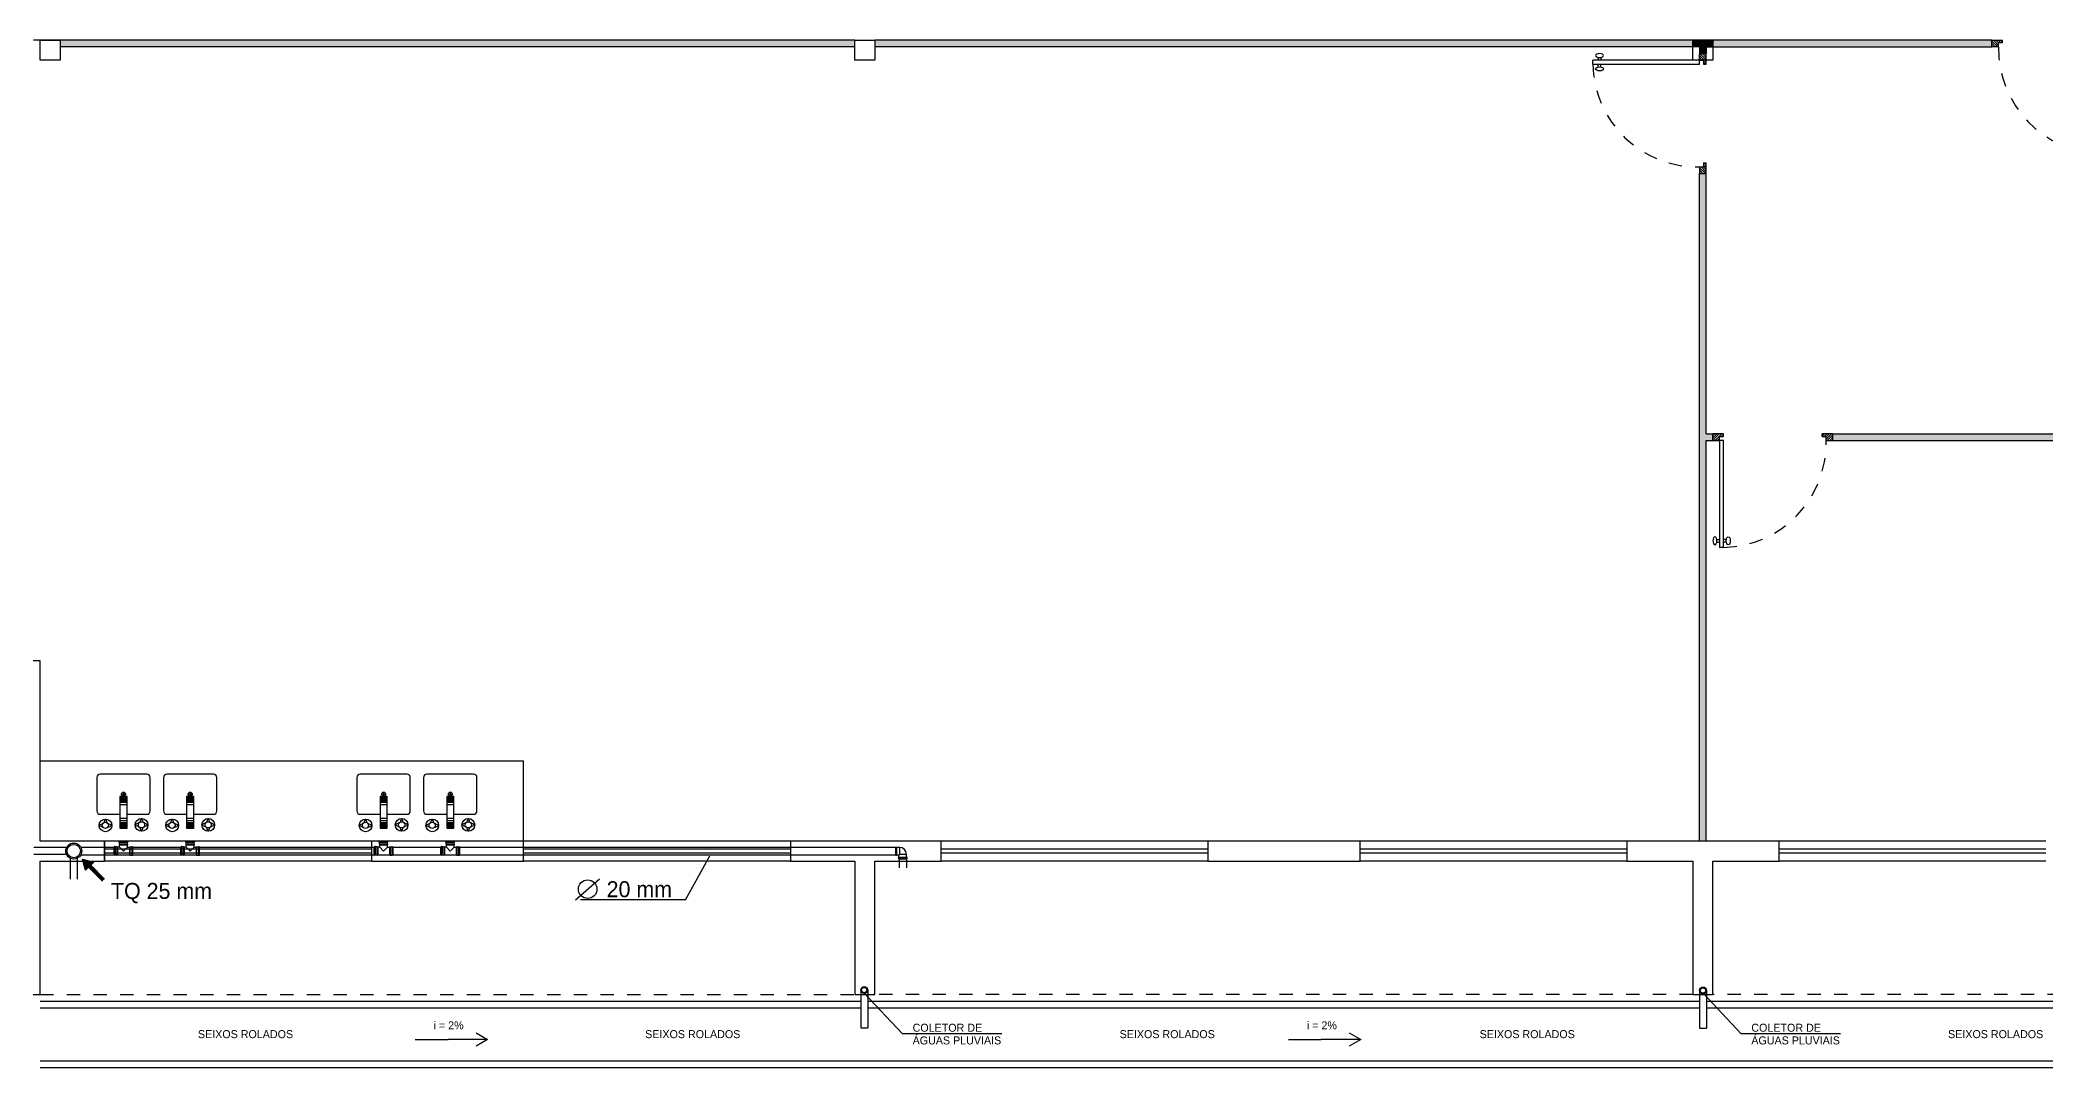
# Model space of a CAD drawing. Header units: millimetres. Extents: x 860.9 to 916.6, y 418 to 464.8.
# Drawn here: x 882.78 to 897.82, y 446.99 to 454.69 of the extents above; entities that cross this region are included whole.
import ezdxf

# ---------------------------------------------------------------- set-up
doc = ezdxf.new("R2010")
doc.units = ezdxf.units.MM
doc.linetypes.add('ACAD_ISO03W100', pattern=[30, 12, -18])
doc.linetypes.add('ACAD_ISO05W100', pattern=[33, 24, -3, 0, -3, 0, -3])
for name, color, linetype in [('can01', 1, 'Continuous'), ('can02', 2, 'Continuous'), ('COTAS-TEXTOS', 1, 'Continuous'), ('Fios', 10, 'Continuous'), ('pena 01', 1, 'Continuous'), ('pena01', 1, 'Continuous'), ('pena02', 2, 'Continuous'), ('pena03', 3, 'Continuous'), ('pena04', 4, 'Continuous'), ('texto hidro', 1, 'Continuous'), ('TIGRECAD', 1, 'Continuous')]:
    doc.layers.add(name, color=color, linetype=linetype)
doc.styles.get("Standard").update_dxf_attribs({"font": 'ERASLGHT.TTF'})

msp = doc.modelspace()

# ---------------------------------------------------------------- hatches: boundary and pattern name
at = {"layer": 'pena01'}
h = msp.add_hatch(color=256, dxfattribs=at)
h.paths.add_polyline_path([(888.935, 447.569, 1), (888.987, 447.569, 1)])
h.paths.add_polyline_path([(888.98, 447.569, 1), (888.94, 447.569, 1)], flags=16)
h = msp.add_hatch(color=256, dxfattribs=at)
h.paths.add_polyline_path([(895.223, 447.566, 1), (895.275, 447.566, 1)])
h.paths.add_polyline_path([(895.268, 447.566, -1), (895.228, 447.566, -1)], flags=16)
at = {"layer": 'pena02'}
for points in [[(888.89, 454.636), (888.89, 454.686), (882.932, 454.686), (882.932, 454.636)], [(895.173, 454.636), (895.173, 454.686), (889.04, 454.686), (889.04, 454.636)], [(895.273, 454.586), (895.273, 454.636), (895.323, 454.636), (895.323, 454.686), (895.173, 454.686), (895.173, 454.636), (895.223, 454.636), (895.223, 454.586)], [(897.415, 454.636), (897.415, 454.686), (895.323, 454.686), (895.323, 454.636)], [(901.532, 451.686), (901.532, 451.736), (898.415, 451.736), (898.415, 451.786), (898.365, 451.786), (898.365, 451.736), (896.223, 451.736), (896.223, 451.686)]]:
    msp.add_hatch(color=0, dxfattribs=at).paths.add_polyline_path(points)
h = msp.add_hatch(color=0, dxfattribs=at)
h.paths.add_polyline_path([(895.223, 448.686), (895.273, 448.686), (895.273, 451.686), (895.323, 451.686), (895.323, 451.736), (895.273, 451.736), (895.273, 453.686), (895.223, 453.686)])
h.paths.add_polyline_path([(898.415, 454.636), (900.532, 454.636), (900.532, 454.686), (898.315, 454.686), (898.315, 454.636), (898.365, 454.636), (898.365, 452.686), (898.415, 452.686)])
h = msp.add_hatch(dxfattribs=at)
h.set_pattern_fill('LINE', color=0, scale=0.004, angle=-45, style=0)
h.set_pattern_definition([(315, (-1046.025529, 2472.385353), (0.00898025612, 0.00898025612), [])])
h.paths.add_polyline_path([(895.223, 454.586), (895.273, 454.586), (895.273, 454.506), (895.253, 454.506), (895.253, 454.536), (895.223, 454.536)])
h = msp.add_hatch(dxfattribs=at)
h.set_pattern_fill('LINE', color=0, scale=0.004, angle=45, style=0)
h.set_pattern_definition([(135, (2916.314106, -1486.612615), (0.00898025612, 0.00898025612), [])])
h.paths.add_polyline_path([(897.415, 454.636), (897.415, 454.686), (897.495, 454.686), (897.495, 454.666), (897.465, 454.666), (897.465, 454.636)])
h = msp.add_hatch(dxfattribs=at)
h.set_pattern_fill('LINE', color=0, scale=0.004, angle=-45, style=0)
h.set_pattern_definition([(315, (-1046.025529, 2472.585353), (0.00898025612, 0.00898025612), [])])
h.paths.add_polyline_path([(895.223, 453.686), (895.273, 453.686), (895.273, 453.766), (895.253, 453.766), (895.253, 453.736), (895.223, 453.736)])
h = msp.add_hatch(dxfattribs=at)
h.set_pattern_fill('LINE', color=0, scale=0.004, angle=45, style=0)
h.set_pattern_definition([(45, (-1122.475502, -1489.562615), (-0.00898025612, 0.00898025612), [])])
h.paths.add_polyline_path([(895.323, 451.686), (895.323, 451.736), (895.403, 451.736), (895.403, 451.716), (895.373, 451.716), (895.373, 451.686)])
h = msp.add_hatch(dxfattribs=at)
h.set_pattern_fill('LINE', color=0, scale=0.004, angle=45, style=0)
h.set_pattern_definition([(45, (-1122.675502, -1489.562615), (-0.00898025612, 0.00898025612), [])])
h.paths.add_polyline_path([(896.223, 451.686), (896.223, 451.736), (896.143, 451.736), (896.143, 451.716), (896.173, 451.716), (896.173, 451.686)])
at = {"layer": 'texto hidro'}
msp.add_hatch(color=256, dxfattribs=at).paths.add_polyline_path([(883.184, 448.528), (883.161, 448.506), (883.264, 448.401), (883.249, 448.385), (883.145, 448.49), (883.122, 448.467), (883.1, 448.551)])

# ---------------------------------------------------------------- linework, layer by layer
at = {"layer": 'can01'}
for p, q in [((885.593, 447.198), (885.84, 447.198)), ((892.14, 447.198), (892.387, 447.198))]:
    msp.add_line(p, q, dxfattribs=at)
for centre, radius in [((888.961, 447.569), 0.0258), ((888.96, 447.569), 0.02), ((895.249, 447.566), 0.0258), ((895.248, 447.566), 0.02)]:
    msp.add_circle(centre, radius, dxfattribs=at)
at = {"layer": 'can02', "color": 0}
for points in [[(882.782, 447.536), (882.782, 448.536), (883.265, 448.536), (883.265, 448.686), (882.782, 448.686), (882.782, 450.036), (882.282, 450.036), (882.282, 449.886), (882.632, 449.886), (882.632, 447.536)], [(886.407, 448.536), (886.407, 448.686), (885.265, 448.686), (885.265, 448.536)], [(889.04, 447.536), (889.04, 448.536), (889.536, 448.536), (889.536, 448.686), (888.407, 448.686), (888.407, 448.536), (888.89, 448.536), (888.89, 447.536)], [(892.678, 448.536), (892.678, 448.686), (891.536, 448.686), (891.536, 448.536)], [(895.323, 447.536), (895.323, 448.536), (895.819, 448.536), (895.819, 448.686), (894.678, 448.686), (894.678, 448.536), (895.173, 448.536), (895.173, 447.536)]]:
    msp.add_lwpolyline(points, close=True, dxfattribs=at)
at = {"layer": 'Fios', "color": 0}
for p, q in [((882.782, 449.286), (886.407, 449.286)), ((883.582, 449.186), (883.232, 449.186)), ((884.082, 449.186), (883.732, 449.186)), ((885.532, 449.186), (885.182, 449.186)), ((886.032, 449.186), (885.682, 449.186)), ((886.407, 448.686), (886.407, 449.286)), ((883.207, 449.161), (883.207, 448.911)), ((883.392, 449.037), (883.422, 449.037)), ((883.407, 449.052), (883.407, 449.022)), ((883.607, 448.911), (883.607, 449.161)), ((883.707, 449.161), (883.707, 448.911)), ((883.892, 449.037), (883.922, 449.037)), ((883.907, 449.052), (883.907, 449.022)), ((884.107, 448.911), (884.107, 449.161)), ((885.157, 449.161), (885.157, 448.911)), ((885.342, 449.037), (885.372, 449.037)), ((885.357, 449.052), (885.357, 449.022)), ((885.557, 448.911), (885.557, 449.161)), ((885.657, 449.161), (885.657, 448.911)), ((885.842, 449.037), (885.872, 449.037)), ((885.857, 449.052), (885.857, 449.022)), ((886.057, 448.911), (886.057, 449.161)), ((883.232, 448.886), (883.38, 448.886)), ((883.434, 449.02), (883.38, 449.02)), ((883.38, 449.02), (883.38, 448.783)), ((883.434, 449.016), (883.38, 449.016)), ((883.434, 449.013), (883.38, 449.013)), ((883.434, 449.008), (883.38, 449.008)), ((883.434, 449.002), (883.38, 449.002)), ((883.434, 448.994), (883.38, 448.994)), ((883.434, 448.985), (883.38, 448.985)), ((883.434, 448.974), (883.38, 448.974)), ((883.434, 448.956), (883.38, 448.956)), ((883.434, 448.783), (883.434, 449.02)), ((883.434, 448.886), (883.582, 448.886)), ((883.732, 448.886), (883.88, 448.886)), ((883.88, 449.02), (883.88, 448.783)), ((883.934, 449.02), (883.88, 449.02)), ((883.934, 449.016), (883.88, 449.016)), ((883.934, 449.013), (883.88, 449.013)), ((883.934, 449.008), (883.88, 449.008)), ((883.934, 449.002), (883.88, 449.002)), ((883.934, 448.994), (883.88, 448.994)), ((883.934, 448.985), (883.88, 448.985)), ((883.934, 448.974), (883.88, 448.974)), ((883.934, 448.956), (883.88, 448.956)), ((883.934, 448.783), (883.934, 449.02)), ((883.934, 448.886), (884.082, 448.886)), ((885.182, 448.886), (885.33, 448.886)), ((885.33, 449.02), (885.33, 448.783)), ((885.384, 449.02), (885.33, 449.02)), ((885.384, 449.016), (885.33, 449.016)), ((885.384, 449.013), (885.33, 449.013)), ((885.384, 449.008), (885.33, 449.008)), ((885.384, 449.002), (885.33, 449.002)), ((885.384, 448.994), (885.33, 448.994)), ((885.384, 448.985), (885.33, 448.985)), ((885.384, 448.974), (885.33, 448.974)), ((885.384, 448.956), (885.33, 448.956)), ((885.384, 448.783), (885.384, 449.02)), ((885.384, 448.886), (885.532, 448.886)), ((885.682, 448.886), (885.83, 448.886)), ((885.884, 449.02), (885.83, 449.02)), ((885.83, 449.02), (885.83, 448.783)), ((885.884, 449.016), (885.83, 449.016)), ((885.884, 449.013), (885.83, 449.013)), ((885.884, 449.008), (885.83, 449.008)), ((885.884, 449.002), (885.83, 449.002)), ((885.884, 448.994), (885.83, 448.994)), ((885.884, 448.985), (885.83, 448.985)), ((885.884, 448.974), (885.83, 448.974)), ((885.884, 448.956), (885.83, 448.956)), ((885.884, 448.783), (885.884, 449.02)), ((885.884, 448.886), (886.032, 448.886)), ((883.434, 448.855), (883.38, 448.855)), ((883.434, 448.838), (883.38, 448.838)), ((883.434, 448.823), (883.38, 448.823)), ((883.434, 448.814), (883.38, 448.814)), ((883.434, 448.807), (883.38, 448.807)), ((883.434, 448.8), (883.38, 448.8)), ((883.434, 448.794), (883.38, 448.794)), ((883.434, 448.791), (883.38, 448.791)), ((883.434, 448.788), (883.38, 448.788)), ((883.434, 448.786), (883.38, 448.786)), ((883.434, 448.785), (883.38, 448.785)), ((883.38, 448.783), (883.434, 448.783)), ((883.934, 448.855), (883.88, 448.855)), ((883.934, 448.838), (883.88, 448.838)), ((883.934, 448.823), (883.88, 448.823)), ((883.934, 448.814), (883.88, 448.814)), ((883.934, 448.807), (883.88, 448.807)), ((883.934, 448.8), (883.88, 448.8)), ((883.934, 448.794), (883.88, 448.794)), ((883.934, 448.791), (883.88, 448.791)), ((883.934, 448.788), (883.88, 448.788)), ((883.934, 448.786), (883.88, 448.786)), ((883.934, 448.785), (883.88, 448.785)), ((883.88, 448.783), (883.934, 448.783)), ((885.384, 448.855), (885.33, 448.855)), ((885.384, 448.838), (885.33, 448.838)), ((885.384, 448.823), (885.33, 448.823)), ((885.384, 448.814), (885.33, 448.814)), ((885.384, 448.807), (885.33, 448.807)), ((885.384, 448.8), (885.33, 448.8)), ((885.384, 448.794), (885.33, 448.794)), ((885.384, 448.791), (885.33, 448.791)), ((885.384, 448.788), (885.33, 448.788)), ((885.384, 448.786), (885.33, 448.786)), ((885.384, 448.785), (885.33, 448.785)), ((885.33, 448.783), (885.384, 448.783)), ((885.884, 448.855), (885.83, 448.855)), ((885.884, 448.838), (885.83, 448.838)), ((885.884, 448.823), (885.83, 448.823)), ((885.884, 448.814), (885.83, 448.814)), ((885.884, 448.807), (885.83, 448.807)), ((885.884, 448.8), (885.83, 448.8)), ((885.884, 448.794), (885.83, 448.794)), ((885.884, 448.791), (885.83, 448.791)), ((885.884, 448.788), (885.83, 448.788)), ((885.884, 448.786), (885.83, 448.786)), ((885.884, 448.785), (885.83, 448.785)), ((885.83, 448.783), (885.884, 448.783))]:
    msp.add_line(p, q, dxfattribs=at)
for centre, radius in [((883.407, 449.037), 0.0152), ((883.907, 449.037), 0.0152), ((885.357, 449.037), 0.0152), ((885.857, 449.037), 0.0152), ((883.272, 448.803), 0.0477), ((883.271, 448.803), 0.0233), ((883.542, 448.807), 0.0477), ((883.542, 448.807), 0.0233), ((883.772, 448.803), 0.0477), ((883.771, 448.803), 0.0233), ((884.042, 448.807), 0.0477), ((884.042, 448.807), 0.0233), ((885.222, 448.803), 0.0477), ((885.221, 448.803), 0.0233), ((885.492, 448.807), 0.0477), ((885.492, 448.807), 0.0233), ((885.722, 448.803), 0.0477), ((885.721, 448.803), 0.0233), ((885.992, 448.807), 0.0477), ((885.992, 448.807), 0.0233)]:
    msp.add_circle(centre, radius, dxfattribs=at)
for centre, radius, start, end in [((883.232, 449.161), 0.025, 90, 180), ((883.582, 449.161), 0.025, 360, 90), ((883.732, 449.161), 0.025, 90, 180), ((884.082, 449.161), 0.025, 360, 90), ((885.182, 449.161), 0.025, 90, 180), ((885.532, 449.161), 0.025, 360, 90), ((885.682, 449.161), 0.025, 90, 180), ((886.032, 449.161), 0.025, 360, 90), ((883.232, 448.911), 0.025, 180, 270), ((883.582, 448.911), 0.025, 270, 0), ((883.732, 448.911), 0.025, 180, 270), ((884.082, 448.911), 0.025, 270, 0), ((885.182, 448.911), 0.025, 180, 270), ((885.532, 448.911), 0.025, 270, 0), ((885.682, 448.911), 0.025, 180, 270), ((886.032, 448.911), 0.025, 270, 0), ((883.272, 448.73), 0.0871, 103.8743, 123.1631), ((883.272, 448.876), 0.0871, 236.8369, 255.9571), ((883.344, 448.802), 0.0871, 146.1812, 165.9752), ((883.199, 448.804), 0.0871, 12.1989, 32.5075), ((883.272, 448.73), 0.0871, 56.8369, 77.4921), ((883.272, 448.876), 0.0871, 282.6834, 303.1631), ((883.542, 448.734), 0.0871, 103.8743, 123.1631), ((883.542, 448.88), 0.0871, 236.8369, 255.9571), ((883.615, 448.806), 0.0871, 193.0188, 212.5075), ((883.615, 448.806), 0.0871, 146.1812, 165.9752), ((883.469, 448.808), 0.0871, 326.1812, 346.1798), ((883.469, 448.808), 0.0871, 12.1989, 32.5075), ((883.542, 448.734), 0.0871, 56.8369, 77.4921), ((883.542, 448.88), 0.0871, 282.6834, 303.1631), ((883.772, 448.73), 0.0871, 103.8743, 123.1631), ((883.772, 448.876), 0.0871, 236.8369, 255.9571), ((883.844, 448.802), 0.0871, 146.1812, 165.9752), ((883.699, 448.804), 0.0871, 12.1989, 32.5075), ((883.772, 448.73), 0.0871, 56.8369, 77.4921), ((883.772, 448.876), 0.0871, 282.6834, 303.1631), ((884.042, 448.734), 0.0871, 103.8743, 123.1631), ((884.042, 448.88), 0.0871, 236.8369, 255.9571), ((884.115, 448.806), 0.0871, 193.0188, 212.5075), ((884.115, 448.806), 0.0871, 146.1812, 165.9752), ((883.969, 448.808), 0.0871, 326.1812, 346.1798), ((883.969, 448.808), 0.0871, 12.1989, 32.5075), ((884.042, 448.734), 0.0871, 56.8369, 77.4921), ((884.042, 448.88), 0.0871, 282.6834, 303.1631), ((885.222, 448.73), 0.0871, 103.8743, 123.1631), ((885.222, 448.876), 0.0871, 236.8369, 255.9571), ((885.294, 448.802), 0.0871, 146.1812, 165.9752), ((885.149, 448.804), 0.0871, 12.1989, 32.5075), ((885.222, 448.73), 0.0871, 56.8369, 77.4921), ((885.222, 448.876), 0.0871, 282.6834, 303.1631), ((885.492, 448.734), 0.0871, 103.8743, 123.1631), ((885.492, 448.88), 0.0871, 236.8369, 255.9571), ((885.565, 448.806), 0.0871, 193.0188, 212.5075), ((885.565, 448.806), 0.0871, 146.1812, 165.9752), ((885.419, 448.808), 0.0871, 326.1812, 346.1798), ((885.419, 448.808), 0.0871, 12.1989, 32.5075), ((885.492, 448.734), 0.0871, 56.8369, 77.4921), ((885.492, 448.88), 0.0871, 282.6834, 303.1631), ((885.722, 448.73), 0.0871, 103.8743, 123.1631), ((885.722, 448.876), 0.0871, 236.8369, 255.9571), ((885.794, 448.802), 0.0871, 146.1812, 165.9752), ((885.649, 448.804), 0.0871, 12.1989, 32.5075), ((885.722, 448.73), 0.0871, 56.8369, 77.4921), ((885.722, 448.876), 0.0871, 282.6834, 303.1631), ((885.992, 448.734), 0.0871, 103.8743, 123.1631), ((885.992, 448.88), 0.0871, 236.8369, 255.9571), ((886.065, 448.806), 0.0871, 193.0188, 212.5075), ((886.065, 448.806), 0.0871, 146.1812, 165.9752), ((885.919, 448.808), 0.0871, 326.1812, 346.1798), ((885.919, 448.808), 0.0871, 12.1989, 32.5075), ((885.992, 448.734), 0.0871, 56.8369, 77.4921), ((885.992, 448.88), 0.0871, 282.6834, 303.1631)]:
    msp.add_arc(centre, radius, start, end, dxfattribs=at)
at = {"layer": 'pena 01', "color": 0, "linetype": 'ACAD_ISO03W100', "ltscale": 0.005}
for p, q in [((882.782, 447.536), (888.89, 447.536)), ((895.173, 447.536), (889.04, 447.536)), ((901.532, 447.536), (895.323, 447.536))]:
    msp.add_line(p, q, dxfattribs=at)
for centre, start, end in [((898.25, 454.621), 178.9053, 268.9053), ((895.208, 454.521), 181.0947, 271.0947), ((895.388, 451.671), 271.0947, 1.0947)]:
    msp.add_arc(centre, 0.785, start, end, dxfattribs=at)
at = {"layer": 'pena01', "color": 0}
for p, q in [((885.265, 448.686), (883.265, 448.686)), ((888.407, 448.686), (886.407, 448.686)), ((891.536, 448.686), (889.536, 448.686)), ((894.678, 448.686), (892.678, 448.686)), ((897.819, 448.686), (895.819, 448.686)), ((885.265, 448.536), (883.265, 448.536)), ((888.407, 448.536), (886.407, 448.536)), ((891.536, 448.536), (889.536, 448.536)), ((894.678, 448.536), (892.678, 448.536)), ((897.819, 448.536), (895.819, 448.536))]:
    msp.add_line(p, q, dxfattribs=at)
at = {"layer": 'pena01'}
for p, q in [((882.782, 447.486), (888.935, 447.486)), ((882.782, 447.436), (888.935, 447.436)), ((888.987, 447.486), (895.223, 447.486)), ((888.987, 447.436), (895.223, 447.436)), ((895.275, 447.486), (901.582, 447.486)), ((895.275, 447.436), (901.582, 447.436)), ((901.682, 447.036), (882.782, 447.036)), ((901.732, 446.986), (882.782, 446.986))]:
    msp.add_line(p, q, dxfattribs=at)
at = {"layer": 'pena02', "color": 0}
for p, q in [((888.89, 454.686), (882.732, 454.686)), ((888.89, 454.636), (882.932, 454.636)), ((897.415, 454.686), (889.04, 454.686)), ((895.223, 454.636), (889.04, 454.636)), ((895.223, 454.636), (895.223, 454.586)), ((895.223, 454.586), (895.223, 454.536)), ((895.223, 454.586), (895.273, 454.586)), ((895.223, 454.506), (895.223, 454.586)), ((895.273, 454.636), (895.273, 454.586)), ((895.273, 454.636), (897.415, 454.636)), ((895.273, 454.506), (895.273, 454.586)), ((897.415, 454.686), (897.495, 454.686)), ((897.415, 454.636), (897.415, 454.686)), ((897.465, 454.636), (897.415, 454.636)), ((897.465, 454.636), (897.465, 454.666)), ((897.495, 454.666), (897.465, 454.666)), ((897.495, 454.666), (897.495, 454.686)), ((894.423, 454.506), (894.423, 454.536)), ((895.223, 454.536), (894.423, 454.536)), ((894.423, 454.506), (895.223, 454.506)), ((894.463, 454.557), (894.463, 454.536)), ((894.463, 454.486), (894.463, 454.506)), ((894.483, 454.557), (894.483, 454.536)), ((894.483, 454.486), (894.483, 454.506)), ((895.223, 454.536), (895.253, 454.536)), ((895.223, 454.536), (895.253, 454.536)), ((895.223, 454.506), (895.223, 454.536)), ((895.253, 454.536), (895.253, 454.506)), ((895.253, 454.506), (895.273, 454.506)), ((895.223, 453.736), (895.253, 453.736)), ((895.223, 453.736), (895.223, 453.686)), ((895.223, 448.686), (895.223, 453.686)), ((895.223, 453.686), (895.273, 453.686)), ((895.253, 453.766), (895.273, 453.766)), ((895.253, 453.766), (895.253, 453.736)), ((895.273, 453.686), (895.273, 453.766)), ((895.273, 451.736), (895.273, 453.686)), ((895.273, 451.736), (895.323, 451.736)), ((895.323, 451.686), (895.323, 451.736)), ((895.403, 451.736), (895.323, 451.736)), ((895.403, 451.716), (895.403, 451.736)), ((896.143, 451.716), (896.143, 451.736)), ((896.223, 451.736), (896.143, 451.736)), ((896.223, 451.736), (898.365, 451.736)), ((896.223, 451.686), (896.223, 451.736)), ((895.273, 448.686), (895.273, 451.686)), ((895.273, 451.686), (895.323, 451.686)), ((895.323, 451.686), (895.373, 451.686)), ((895.403, 451.686), (895.323, 451.686)), ((895.373, 451.686), (895.373, 451.716)), ((895.373, 451.686), (895.373, 451.716)), ((895.373, 451.716), (895.403, 451.716)), ((895.373, 451.686), (895.373, 450.886)), ((895.403, 451.686), (895.373, 451.686)), ((895.403, 450.886), (895.403, 451.686)), ((896.143, 451.716), (896.173, 451.716)), ((896.173, 451.686), (896.173, 451.716)), ((896.173, 451.686), (896.223, 451.686)), ((896.223, 451.686), (901.532, 451.686)), ((895.353, 450.946), (895.373, 450.946)), ((895.353, 450.926), (895.373, 450.926)), ((895.403, 450.886), (895.373, 450.886)), ((895.424, 450.946), (895.403, 450.946)), ((895.424, 450.926), (895.403, 450.926)), ((883.265, 448.686), (883.265, 448.536)), ((885.265, 448.626), (883.265, 448.626)), ((885.265, 448.596), (883.265, 448.596)), ((888.407, 448.626), (886.407, 448.626)), ((888.407, 448.596), (886.407, 448.596)), ((891.536, 448.626), (889.536, 448.626)), ((891.536, 448.596), (889.536, 448.596)), ((894.678, 448.626), (892.678, 448.626)), ((894.678, 448.596), (892.678, 448.596)), ((897.819, 448.626), (895.819, 448.626)), ((897.819, 448.596), (895.819, 448.596))]:
    msp.add_line(p, q, dxfattribs=at)
at = {"layer": 'pena02'}
for p, q in [((888.935, 447.569), (888.935, 447.286)), ((888.987, 447.569), (888.987, 447.286)), ((895.223, 447.566), (895.223, 447.283)), ((895.275, 447.566), (895.275, 447.283)), ((888.935, 447.286), (888.987, 447.286)), ((895.223, 447.283), (895.275, 447.283))]:
    msp.add_line(p, q, dxfattribs=at)
at = {"layer": 'pena02', "color": 0, "extrusion": (0, 0, -1)}
for centre, major_axis in [((894.473, 454.571), (-0.03, 0)), ((895.338, 450.936), (0, -0.03))]:
    msp.add_ellipse(centre, major_axis=major_axis, ratio=0.5, dxfattribs=at)
at = {"layer": 'pena02', "color": 0}
for centre, major_axis in [((894.473, 454.471), (-0.03, 0)), ((895.438, 450.936), (0, -0.03))]:
    msp.add_ellipse(centre, major_axis=major_axis, ratio=0.5, dxfattribs=at)
at = {"layer": 'pena03', "color": 0}
for p in [(883.373, 448.686), (883.873, 448.686), (885.323, 448.686), (885.823, 448.686)]:
    msp.add_point(p, dxfattribs=at)
at = {"layer": 'pena04', "color": 0}
for points in [[(882.782, 454.536), (882.782, 454.686), (882.932, 454.686), (882.932, 454.536)], [(888.89, 454.536), (888.89, 454.686), (889.04, 454.686), (889.04, 454.536)], [(895.173, 454.536), (895.173, 454.686), (895.323, 454.686), (895.323, 454.536)]]:
    msp.add_lwpolyline(points, close=True, dxfattribs=at)
at = {"layer": 'texto hidro', "linetype": 'ACAD_ISO05W100', "ltscale": 0.01}
for p, q in [((882.974, 448.637), (880.111, 448.637)), ((882.974, 448.586), (880.111, 448.586))]:
    msp.add_line(p, q, dxfattribs=at)
at = {"layer": 'texto hidro'}
for p, q in [((883.008, 448.557), (883.008, 448.399)), ((883.059, 448.557), (883.059, 448.399)), ((883.145, 448.49), (883.249, 448.385)), ((883.161, 448.506), (883.264, 448.401))]:
    msp.add_line(p, q, dxfattribs=at)
msp.add_lwpolyline([(883.145, 448.49), (883.122, 448.467), (883.1, 448.551), (883.184, 448.528), (883.161, 448.506)], dxfattribs=at)
for radius in [0.06, 0.05]:
    msp.add_circle((883.034, 448.611), radius, dxfattribs=at)
at = {"layer": 'TIGRECAD'}
for p, q in [((883.086, 448.641), (883.336, 448.641)), ((883.086, 448.582), (883.336, 448.582)), ((883.336, 448.581), (883.336, 448.642)), ((883.338, 448.642), (883.336, 448.642)), ((883.338, 448.581), (883.336, 448.581)), ((883.339, 448.642), (883.339, 448.58)), ((883.339, 448.581), (883.339, 448.58)), ((883.343, 448.644), (883.34, 448.644)), ((883.343, 448.579), (883.34, 448.579)), ((883.358, 448.642), (883.345, 448.642)), ((883.345, 448.642), (883.345, 448.58)), ((883.345, 448.581), (883.345, 448.58)), ((883.358, 448.581), (883.345, 448.581)), ((883.358, 448.642), (883.363, 448.64)), ((883.358, 448.642), (883.358, 448.581)), ((883.358, 448.581), (883.363, 448.582)), ((883.378, 448.64), (883.363, 448.64)), ((883.363, 448.64), (883.363, 448.582)), ((883.363, 448.582), (883.451, 448.582)), ((883.374, 448.677), (883.374, 448.68)), ((883.376, 448.681), (883.376, 448.681)), ((883.376, 448.681), (883.438, 448.681)), ((883.376, 448.676), (883.376, 448.676)), ((883.376, 448.676), (883.438, 448.676)), ((883.377, 448.682), (883.377, 448.684)), ((883.437, 448.684), (883.377, 448.684)), ((883.377, 448.662), (883.377, 448.675)), ((883.377, 448.662), (883.378, 448.657)), ((883.377, 448.662), (883.437, 448.662)), ((883.378, 448.64), (883.378, 448.657)), ((883.378, 448.657), (883.436, 448.657)), ((883.378, 448.64), (883.407, 448.611)), ((883.436, 448.64), (883.407, 448.611)), ((883.437, 448.662), (883.436, 448.657)), ((883.436, 448.64), (883.436, 448.657)), ((883.436, 448.64), (883.451, 448.64)), ((883.437, 448.682), (883.437, 448.684)), ((883.437, 448.662), (883.437, 448.675)), ((883.438, 448.681), (883.438, 448.681)), ((883.438, 448.676), (883.438, 448.676)), ((883.439, 448.677), (883.439, 448.68)), ((883.455, 448.642), (883.451, 448.64)), ((883.451, 448.64), (883.451, 448.582)), ((883.455, 448.581), (883.451, 448.582)), ((883.455, 448.642), (883.469, 448.642)), ((883.455, 448.642), (883.455, 448.581)), ((883.455, 448.581), (883.469, 448.581)), ((883.469, 448.642), (883.469, 448.58)), ((883.469, 448.581), (883.469, 448.58)), ((883.47, 448.644), (883.473, 448.644)), ((883.47, 448.579), (883.473, 448.579)), ((883.475, 448.642), (883.477, 448.642)), ((883.475, 448.642), (883.475, 448.58)), ((883.475, 448.581), (883.475, 448.58)), ((883.475, 448.581), (883.477, 448.581)), ((883.477, 448.581), (883.477, 448.642)), ((883.477, 448.641), (883.836, 448.641)), ((883.477, 448.582), (883.836, 448.582)), ((883.836, 448.581), (883.836, 448.642)), ((883.838, 448.642), (883.836, 448.642)), ((883.838, 448.581), (883.836, 448.581)), ((883.839, 448.642), (883.839, 448.58)), ((883.839, 448.581), (883.839, 448.58)), ((883.843, 448.644), (883.84, 448.644)), ((883.843, 448.579), (883.84, 448.579)), ((883.858, 448.642), (883.845, 448.642)), ((883.845, 448.642), (883.845, 448.58)), ((883.845, 448.581), (883.845, 448.58)), ((883.858, 448.581), (883.845, 448.581)), ((883.858, 448.642), (883.863, 448.64)), ((883.858, 448.642), (883.858, 448.581)), ((883.858, 448.581), (883.863, 448.582)), ((883.878, 448.64), (883.863, 448.64)), ((883.863, 448.64), (883.863, 448.582)), ((883.863, 448.582), (883.951, 448.582)), ((883.874, 448.677), (883.874, 448.68)), ((883.876, 448.681), (883.876, 448.681)), ((883.876, 448.681), (883.938, 448.681)), ((883.876, 448.676), (883.876, 448.676)), ((883.876, 448.676), (883.938, 448.676)), ((883.877, 448.682), (883.877, 448.684)), ((883.937, 448.684), (883.877, 448.684)), ((883.877, 448.662), (883.877, 448.675)), ((883.877, 448.662), (883.878, 448.657)), ((883.877, 448.662), (883.937, 448.662)), ((883.878, 448.64), (883.878, 448.657)), ((883.878, 448.657), (883.936, 448.657)), ((883.878, 448.64), (883.907, 448.611)), ((883.936, 448.64), (883.907, 448.611)), ((883.937, 448.662), (883.936, 448.657)), ((883.936, 448.64), (883.936, 448.657)), ((883.936, 448.64), (883.951, 448.64)), ((883.937, 448.682), (883.937, 448.684)), ((883.937, 448.662), (883.937, 448.675)), ((883.938, 448.681), (883.938, 448.681)), ((883.938, 448.676), (883.938, 448.676)), ((883.939, 448.677), (883.939, 448.68)), ((883.955, 448.642), (883.951, 448.64)), ((883.951, 448.64), (883.951, 448.582)), ((883.955, 448.581), (883.951, 448.582)), ((883.955, 448.642), (883.969, 448.642)), ((883.955, 448.642), (883.955, 448.581)), ((883.955, 448.581), (883.969, 448.581)), ((883.969, 448.642), (883.969, 448.58)), ((883.969, 448.581), (883.969, 448.58)), ((883.97, 448.644), (883.973, 448.644)), ((883.97, 448.579), (883.973, 448.579)), ((883.975, 448.642), (883.977, 448.642)), ((883.975, 448.642), (883.975, 448.58)), ((883.975, 448.581), (883.975, 448.58)), ((883.975, 448.581), (883.977, 448.581)), ((883.977, 448.581), (883.977, 448.642)), ((883.977, 448.641), (885.286, 448.641)), ((883.977, 448.582), (885.286, 448.582)), ((885.286, 448.581), (885.286, 448.642)), ((885.288, 448.642), (885.286, 448.642)), ((885.288, 448.581), (885.286, 448.581)), ((885.289, 448.642), (885.289, 448.58)), ((885.289, 448.581), (885.289, 448.58)), ((885.293, 448.644), (885.29, 448.644)), ((885.293, 448.579), (885.29, 448.579)), ((885.308, 448.642), (885.295, 448.642)), ((885.295, 448.642), (885.295, 448.58)), ((885.295, 448.581), (885.295, 448.58)), ((885.308, 448.581), (885.295, 448.581)), ((885.308, 448.642), (885.313, 448.64)), ((885.308, 448.642), (885.308, 448.581)), ((885.308, 448.581), (885.313, 448.582)), ((885.328, 448.64), (885.313, 448.64)), ((885.313, 448.64), (885.313, 448.582)), ((885.313, 448.582), (885.401, 448.582)), ((885.324, 448.677), (885.324, 448.68)), ((885.326, 448.681), (885.326, 448.681)), ((885.326, 448.681), (885.388, 448.681)), ((885.326, 448.676), (885.326, 448.676)), ((885.326, 448.676), (885.388, 448.676)), ((885.327, 448.682), (885.327, 448.684)), ((885.387, 448.684), (885.327, 448.684)), ((885.327, 448.662), (885.327, 448.675)), ((885.327, 448.662), (885.328, 448.657)), ((885.327, 448.662), (885.387, 448.662)), ((885.328, 448.64), (885.328, 448.657)), ((885.328, 448.657), (885.386, 448.657)), ((885.328, 448.64), (885.357, 448.611)), ((885.386, 448.64), (885.357, 448.611)), ((885.387, 448.662), (885.386, 448.657)), ((885.386, 448.64), (885.386, 448.657)), ((885.386, 448.64), (885.401, 448.64)), ((885.387, 448.682), (885.387, 448.684)), ((885.387, 448.662), (885.387, 448.675)), ((885.388, 448.681), (885.388, 448.681)), ((885.388, 448.676), (885.388, 448.676)), ((885.389, 448.677), (885.389, 448.68)), ((885.405, 448.642), (885.401, 448.64)), ((885.401, 448.64), (885.401, 448.582)), ((885.405, 448.581), (885.401, 448.582)), ((885.405, 448.642), (885.419, 448.642)), ((885.405, 448.642), (885.405, 448.581)), ((885.405, 448.581), (885.419, 448.581)), ((885.419, 448.642), (885.419, 448.58)), ((885.419, 448.581), (885.419, 448.58)), ((885.42, 448.644), (885.423, 448.644)), ((885.42, 448.579), (885.423, 448.579)), ((885.425, 448.642), (885.427, 448.642)), ((885.425, 448.642), (885.425, 448.58)), ((885.425, 448.581), (885.425, 448.58)), ((885.425, 448.581), (885.427, 448.581)), ((885.427, 448.581), (885.427, 448.642)), ((885.427, 448.641), (885.786, 448.641)), ((885.427, 448.582), (885.786, 448.582)), ((885.788, 448.642), (885.786, 448.642)), ((885.786, 448.581), (885.786, 448.642)), ((885.788, 448.581), (885.786, 448.581)), ((885.789, 448.642), (885.789, 448.58)), ((885.789, 448.581), (885.789, 448.58)), ((885.793, 448.644), (885.79, 448.644)), ((885.793, 448.579), (885.79, 448.579)), ((885.795, 448.642), (885.795, 448.58)), ((885.808, 448.642), (885.795, 448.642)), ((885.808, 448.581), (885.795, 448.581)), ((885.795, 448.581), (885.795, 448.58)), ((885.808, 448.642), (885.808, 448.581)), ((885.808, 448.642), (885.813, 448.64)), ((885.808, 448.581), (885.813, 448.582)), ((885.813, 448.64), (885.813, 448.582)), ((885.828, 448.64), (885.813, 448.64)), ((885.813, 448.582), (885.901, 448.582)), ((885.824, 448.677), (885.824, 448.68)), ((885.826, 448.681), (885.888, 448.681)), ((885.826, 448.681), (885.826, 448.681)), ((885.826, 448.676), (885.888, 448.676)), ((885.826, 448.676), (885.826, 448.676)), ((885.887, 448.684), (885.827, 448.684)), ((885.827, 448.682), (885.827, 448.684)), ((885.827, 448.662), (885.827, 448.675)), ((885.827, 448.662), (885.887, 448.662)), ((885.827, 448.662), (885.828, 448.657)), ((885.828, 448.657), (885.886, 448.657)), ((885.828, 448.64), (885.828, 448.657)), ((885.828, 448.64), (885.857, 448.611)), ((885.886, 448.64), (885.857, 448.611)), ((885.887, 448.662), (885.886, 448.657)), ((885.886, 448.64), (885.886, 448.657)), ((885.886, 448.64), (885.901, 448.64)), ((885.887, 448.682), (885.887, 448.684)), ((885.887, 448.662), (885.887, 448.675)), ((885.888, 448.681), (885.888, 448.681)), ((885.888, 448.676), (885.888, 448.676)), ((885.889, 448.677), (885.889, 448.68)), ((885.905, 448.642), (885.901, 448.64)), ((885.901, 448.64), (885.901, 448.582)), ((885.905, 448.581), (885.901, 448.582)), ((885.905, 448.642), (885.905, 448.581)), ((885.905, 448.642), (885.919, 448.642)), ((885.905, 448.581), (885.919, 448.581)), ((885.919, 448.642), (885.919, 448.58)), ((885.919, 448.581), (885.919, 448.58)), ((885.92, 448.644), (885.923, 448.644)), ((885.92, 448.579), (885.923, 448.579)), ((885.925, 448.642), (885.925, 448.58)), ((885.925, 448.642), (885.927, 448.642)), ((885.925, 448.581), (885.927, 448.581)), ((885.925, 448.581), (885.925, 448.58)), ((885.927, 448.581), (885.927, 448.642)), ((885.927, 448.641), (889.204, 448.641)), ((885.927, 448.582), (889.198, 448.582)), ((887.62, 448.245), (887.804, 448.574)), ((889.198, 448.641), (889.204, 448.641)), ((889.198, 448.581), (889.198, 448.641)), ((889.198, 448.581), (889.204, 448.581)), ((889.204, 448.641), (889.205, 448.639)), ((889.204, 448.581), (889.204, 448.641)), ((889.204, 448.581), (889.205, 448.583)), ((889.205, 448.639), (889.224, 448.639)), ((889.205, 448.583), (889.205, 448.639)), ((889.205, 448.583), (889.22, 448.583)), ((889.224, 448.585), (889.22, 448.583)), ((889.22, 448.566), (889.22, 448.583)), ((889.278, 448.584), (889.223, 448.584)), ((889.224, 448.639), (889.224, 448.585)), ((889.224, 448.639), (889.226, 448.638)), ((889.224, 448.585), (889.226, 448.586)), ((889.226, 448.586), (889.226, 448.638)), ((889.276, 448.586), (889.226, 448.586)), ((889.276, 448.586), (889.276, 448.587)), ((889.278, 448.584), (889.276, 448.586)), ((889.278, 448.566), (889.278, 448.584)), ((889.217, 448.557), (889.217, 448.563)), ((889.218, 448.565), (889.219, 448.565)), ((889.28, 448.563), (889.218, 448.563)), ((889.218, 448.557), (889.28, 448.557)), ((889.218, 448.556), (889.22, 448.555)), ((889.22, 448.565), (889.278, 448.565)), ((889.22, 448.555), (889.278, 448.555)), ((889.22, 448.55), (889.22, 448.554)), ((889.278, 448.55), (889.22, 448.55)), ((889.221, 448.55), (889.221, 448.484)), ((889.277, 448.55), (889.277, 448.484)), ((889.278, 448.55), (889.278, 448.554)), ((889.281, 448.565), (889.279, 448.565)), ((889.281, 448.556), (889.279, 448.555)), ((889.282, 448.557), (889.282, 448.563)), ((886.795, 448.245), (886.975, 448.403)), ((887.62, 448.245), (886.832, 448.245)), ((889.247, 447.242), (888.961, 447.546)), ((895.535, 447.242), (895.249, 447.546)), ((886.05, 447.248), (886.137, 447.198)), ((889.991, 447.242), (889.247, 447.242)), ((892.597, 447.248), (892.684, 447.198)), ((896.279, 447.242), (895.535, 447.242)), ((886.137, 447.198), (885.84, 447.198)), ((886.137, 447.198), (886.05, 447.148)), ((892.684, 447.198), (892.387, 447.198)), ((892.684, 447.198), (892.597, 447.148))]:
    msp.add_line(p, q, dxfattribs=at)
msp.add_circle((886.887, 448.325), 0.0695, dxfattribs=at)
for centre, radius, start, end in [((883.338, 448.642), 0.000436, 270, 360), ((883.338, 448.581), 0.000436, 0, 90), ((883.34, 448.642), 0.00142, 90, 180), ((883.34, 448.58), 0.00142, 180, 270), ((883.343, 448.642), 0.00142, 0, 90), ((883.343, 448.58), 0.00142, 270, 360), ((883.345, 448.642), 0.000436, 180, 270), ((883.345, 448.581), 0.000436, 90, 180), ((883.376, 448.68), 0.00142, 90.0002, 180.0002), ((883.376, 448.677), 0.00142, 180, 270), ((883.376, 448.682), 0.000436, 270, 360), ((883.376, 448.675), 0.000436, 0, 90), ((883.438, 448.682), 0.000436, 180, 270), ((883.438, 448.675), 0.000436, 90, 180), ((883.438, 448.68), 0.00142, 359.9998, 89.9998), ((883.438, 448.677), 0.00142, 270, 360), ((883.47, 448.642), 0.00142, 90, 180), ((883.469, 448.642), 0.000436, 270, 360), ((883.469, 448.581), 0.000436, 0, 90), ((883.47, 448.58), 0.00142, 180, 270), ((883.473, 448.642), 0.00142, 0, 90), ((883.473, 448.58), 0.00142, 270, 360), ((883.475, 448.642), 0.000436, 180, 270), ((883.475, 448.581), 0.000436, 90, 180), ((883.838, 448.642), 0.000436, 270, 360), ((883.838, 448.581), 0.000436, 0, 90), ((883.84, 448.642), 0.00142, 90, 180), ((883.84, 448.58), 0.00142, 180, 270), ((883.843, 448.642), 0.00142, 0, 90), ((883.843, 448.58), 0.00142, 270, 360), ((883.845, 448.642), 0.000436, 180, 270), ((883.845, 448.581), 0.000436, 90, 180), ((883.876, 448.68), 0.00142, 90.0002, 180.0002), ((883.876, 448.677), 0.00142, 180, 270), ((883.876, 448.682), 0.000436, 270, 360), ((883.876, 448.675), 0.000436, 0, 90), ((883.938, 448.682), 0.000436, 180, 270), ((883.938, 448.675), 0.000436, 90, 180), ((883.938, 448.68), 0.00142, 359.9998, 89.9998), ((883.938, 448.677), 0.00142, 270, 360), ((883.97, 448.642), 0.00142, 90, 180), ((883.969, 448.642), 0.000436, 270, 360), ((883.969, 448.581), 0.000436, 0, 90), ((883.97, 448.58), 0.00142, 180, 270), ((883.973, 448.642), 0.00142, 0, 90), ((883.973, 448.58), 0.00142, 270, 360), ((883.975, 448.642), 0.000436, 180, 270), ((883.975, 448.581), 0.000436, 90, 180), ((885.288, 448.642), 0.000436, 270, 360), ((885.288, 448.581), 0.000436, 0, 90), ((885.29, 448.642), 0.00142, 90, 180), ((885.29, 448.58), 0.00142, 180, 270), ((885.293, 448.642), 0.00142, 0, 90), ((885.293, 448.58), 0.00142, 270, 360), ((885.295, 448.642), 0.000436, 180, 270), ((885.295, 448.581), 0.000436, 90, 180), ((885.326, 448.68), 0.00142, 90.0002, 180.0002), ((885.326, 448.677), 0.00142, 180, 270), ((885.326, 448.682), 0.000436, 270, 360), ((885.326, 448.675), 0.000436, 0, 90), ((885.388, 448.682), 0.000436, 180, 270), ((885.388, 448.675), 0.000436, 90, 180), ((885.388, 448.68), 0.00142, 359.9998, 89.9998), ((885.388, 448.677), 0.00142, 270, 360), ((885.42, 448.642), 0.00142, 90, 180), ((885.419, 448.642), 0.000436, 270, 360), ((885.419, 448.581), 0.000436, 0, 90), ((885.42, 448.58), 0.00142, 180, 270), ((885.423, 448.642), 0.00142, 0, 90), ((885.423, 448.58), 0.00142, 270, 360), ((885.425, 448.642), 0.000436, 180, 270), ((885.425, 448.581), 0.000436, 90, 180), ((885.788, 448.642), 0.000436, 270, 360), ((885.788, 448.581), 0.000436, 0, 90), ((885.79, 448.642), 0.00142, 90, 180), ((885.79, 448.58), 0.00142, 180, 270), ((885.793, 448.642), 0.00142, 0, 90), ((885.793, 448.58), 0.00142, 270, 360), ((885.795, 448.642), 0.000436, 180, 270), ((885.795, 448.581), 0.000436, 90, 180), ((885.826, 448.68), 0.00142, 90.0002, 180.0002), ((885.826, 448.677), 0.00142, 180, 270), ((885.826, 448.682), 0.000436, 270, 360), ((885.826, 448.675), 0.000436, 0, 90), ((885.888, 448.682), 0.000436, 180, 270), ((885.888, 448.675), 0.000436, 90, 180), ((885.888, 448.68), 0.00142, 359.9998, 89.9998), ((885.888, 448.677), 0.00142, 270, 360), ((885.92, 448.642), 0.00142, 90, 180), ((885.919, 448.642), 0.000436, 270, 360), ((885.919, 448.581), 0.000436, 0, 90), ((885.92, 448.58), 0.00142, 180, 270), ((885.923, 448.642), 0.00142, 0, 90), ((885.923, 448.58), 0.00142, 270, 360), ((885.925, 448.642), 0.000436, 180, 270), ((885.925, 448.581), 0.000436, 90, 180), ((889.225, 448.587), 0.0512, 0, 88.5267), ((889.218, 448.563), 0.0013, 95, 180), ((889.218, 448.557), 0.0013, 180, 255), ((889.219, 448.566), 0.0013, 275, 0), ((889.219, 448.554), 0.0013, 0, 75), ((889.279, 448.566), 0.0013, 180, 265), ((889.279, 448.554), 0.0013, 105, 180), ((889.28, 448.563), 0.0013, 0, 85), ((889.28, 448.557), 0.0013, 285, 0)]:
    msp.add_arc(centre, radius, start, end, dxfattribs=at)

# ---------------------------------------------------------------- texts
at = {"layer": 'COTAS-TEXTOS', "color": 1}
for s, p in [('SEIXOS ROLADOS', (883.965, 447.209)), ('i = 2%', (885.732, 447.275)), ('SEIXOS ROLADOS', (887.318, 447.209)), ('ÁGUAS PLUVIAIS', (889.323, 447.162)), ('COLETOR DE', (889.323, 447.257)), ('SEIXOS ROLADOS', (890.875, 447.209)), ('i = 2%', (892.279, 447.275)), ('SEIXOS ROLADOS', (893.574, 447.209)), ('ÁGUAS PLUVIAIS', (895.611, 447.162)), ('COLETOR DE', (895.611, 447.257)), ('SEIXOS ROLADOS', (897.086, 447.209))]:
    msp.add_text(s, height=0.06, dxfattribs=at).set_placement(p)
at = {"layer": 'texto hidro', "char_height": 0.12, "width": 11.6204, "attachment_point": 1}
for s, insert in [('{\\fEras Demi ITC|b0|i0|c0|p34;TQ 25 mm}', (883.313, 448.372)), ('{\\fEras Demi ITC|b0|i0|c0|p34;20 mm}', (887.029, 448.385))]:
    msp.add_mtext(s, dxfattribs=dict(at, insert=insert))

doc.saveas('drawing.dxf')
